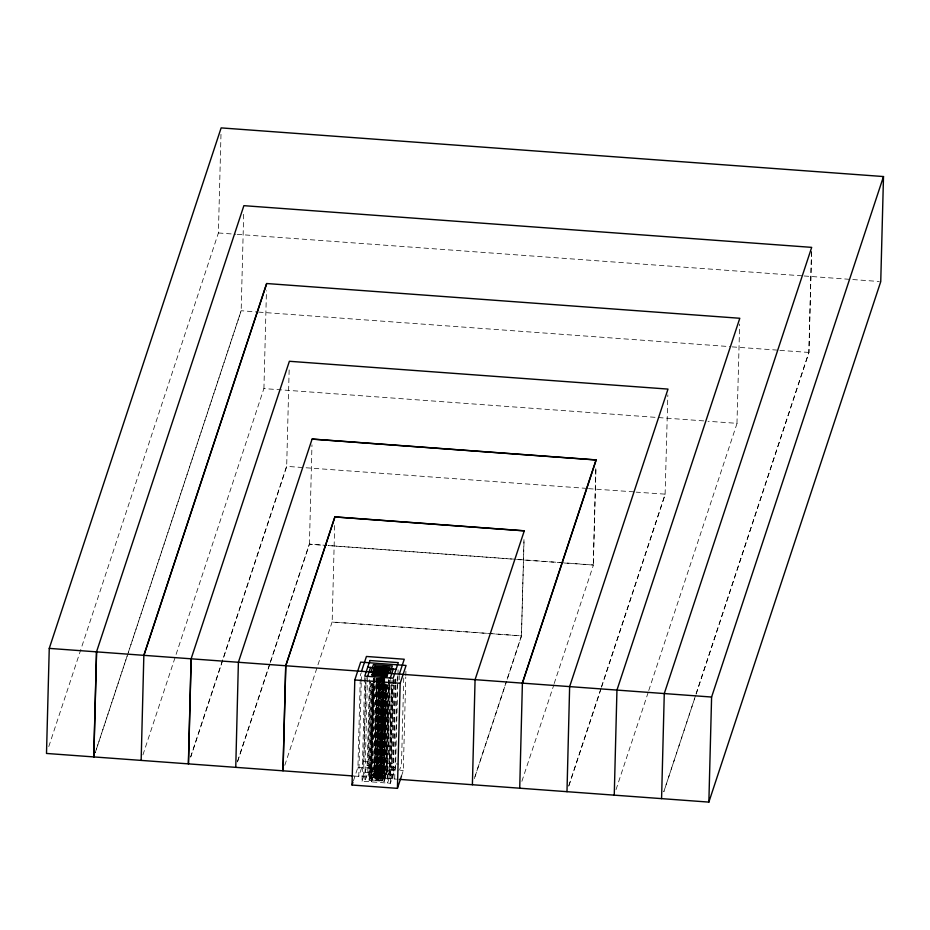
<?xml version="1.0" encoding="UTF-8"?>
<svg xmlns="http://www.w3.org/2000/svg" width="930" height="930" viewBox="0 0 930 930"><rect width="100%" height="100%" fill="white"/><g stroke="black" fill="none" stroke-linecap="round" stroke-linejoin="round"><path stroke-width="0.7" stroke-dasharray="4.65 3.49" d="M48.779 746.569L218.399 232.965L221.038 132.223M243.66 214.295L241.161 310.818L95.197 752.8L241.126 310.725L257.087 311.992M263.922 388.659L266.457 290.718M289.149 369.919L286.673 466.488L190.731 756.997M309.423 544.294L311.969 444.807M334.661 525.52L332.161 622.089L521.498 635.922L506.908 680.039L521.428 635.992L523.962 539.563M353.4 780.909L357.934 767.192L360.387 673.646M361.224 682.841L358.771 776.387L363.676 761.531L365.862 678.051M361.259 681.399L361.479 672.762M397.947 675.564L395.541 767.68L390.391 783.281L362.026 781.188L364.734 677.563M363.491 776.736L366.095 677.424M367.455 677.284L364.862 781.398L367.803 772.481L370.175 681.818M362.026 781.188L367.176 765.588L369.477 677.796M370.71 682.097L368.222 777.085L370.675 769.656L372.942 683.294M389.612 680.272L387.206 772.388L384.264 781.305L369.129 780.189L371.663 683.759M371.779 683.387L369.257 779.817L384.381 780.933L386.903 684.503M370.117 777.224L372.558 683.666M388.31 685.271L386.008 773.063L383.927 779.375L370.686 778.41L373.29 679.098M373.5 678.191L370.977 774.62L386.101 775.736L388.473 685.061M371.058 777.294L373.511 683.736M386.462 685.294L384.09 775.969L382.614 780.421L371.268 779.584L373.988 678.307M374.046 684.015L371.477 781.886L374.418 772.97L376.755 683.736M374.081 682.573L374.186 678.261M369.129 780.189L372.081 771.272L374.488 679.167M371.268 779.584L372.744 775.132L375.232 678.54M376.046 683.922L373.593 777.48L375.36 772.133L383.532 772.725L385.869 683.492M376.348 683.945L373.895 777.503L374.383 776.015L381.951 776.573M376.383 682.504L376.499 678.191M376.941 683.794L374.441 777.538L376.185 772.202M376.929 682.55L377.022 678.226M384.613 684.015L382.276 773.249C383.23 778.026 377.754 780.782 374.651 777.875L377.255 678.249M374.86 778.178L377.441 678.261M375.255 778.457L377.766 678.284M377.894 683.945L375.406 777.608L376.394 774.644M377.894 682.62L378.045 678.179M379.591 776.399L378.603 779.363L375.767 779.154L378.405 678.412M375.894 778.782L378.65 678.261M378.673 678.923L376.08 778.224L378.905 778.433M376.441 777.12L378.917 678.214M376.511 778.863L379.184 678.691M379.37 678.284L376.731 777.713L377.22 776.225M379.487 679.249L376.859 777.341L378.766 777.399M379.789 678.354L377.173 776.387L379.056 776.527L381.637 678.33M377.289 778.968L379.928 678.214M380.045 684.027L377.603 777.654L379.521 772.644M380.091 682.667L380.196 678.261M380.068 684.096L377.72 777.782L379.638 771.83M380.207 682.794L380.219 678.342M380.347 684.038L377.906 777.666L379.952 772.133L382.393 678.575M380.393 682.678L380.498 678.284M378.08 778.98L380.765 678.226M380.94 679.121L378.289 775.922L380.707 776.236L378.487 776.073L381.056 678.214M378.603 779.363L381.323 678.237M378.847 778.922L381.405 678.819M376.708 775.422L375.778 778.317L379.138 778.561L381.742 679.249M379.382 777.899L382.091 678.284M379.533 778.77L382.207 678.493M380.103 778.561L382.59 678.516M382.776 678.505L380.184 777.817M380.498 778.294L383.079 678.516M383.311 678.226L380.707 778.003C379.952 776.05 375.429 775.922 374.651 777.875M380.893 775.085L383.451 678.54M383.59 678.516L380.928 782.583L383.881 773.667L386.101 684.341M383.718 678.516L381.184 774.946L378.719 774.934M384.067 678.737L381.463 778.05L383.323 772.412L385.659 683.178M380.51 777.98L381.742 774.272L384.23 679.284M381.835 778.085L384.357 678.772M384.52 678.505L381.928 777.817L374.488 777.341M384.648 682.573L384.764 678.249M381.079 778.026L382.649 773.272L385.032 683.445M382.614 780.421L385.311 682.922M379.545 772.133L383.706 772.412L386.008 684.608M383.927 779.375L386.415 684.387M384.264 781.305L386.741 684.713M387.078 685.038L384.66 777.143L371.43 776.178M385.241 778.329L387.694 684.782M388.345 683.829L388.461 679.516M388.705 680.365L386.217 775.364L371.093 774.248M389.577 684.922L387.136 778.468L389.589 771.04L391.96 680.365M390.112 685.201L387.554 783.072L390.495 774.155L392.832 684.922M390.147 683.759L390.263 679.446M390.391 783.281L392.948 685.41M392.983 683.969L393.099 679.656M390.914 778.747L393.367 685.178M393.402 683.759L393.518 679.423M391.856 778.817L394.308 685.271M394.343 683.829L394.46 679.516M392.809 778.887L395.262 685.317M395.297 683.899L395.483 676.691M395.669 685.131L393.332 774.365L364.967 772.272M395.703 683.69L395.889 676.494M394.692 779.026L397.412 675.389M397.994 674.122L398.098 669.809M399.191 679.853L399.296 675.54M403.748 677.947L401.493 764.309L399.702 769.715M401.504 776.015L403.306 770.528L405.759 676.982M405.794 675.54L405.91 671.216M521.463 635.969L524.078 539.435M595.793 468.72L593.27 565.149L595.967 468.546M665.101 494.283L667.845 394.843M736.967 423.406L739.652 324.024M811.495 251.774L808.856 352.517L696.082 693.978M696.152 693.966L808.937 352.435L811.576 251.681M142.918 754.893L263.888 388.589L706.661 421.104M190.638 756.985L286.626 466.349L587.214 488.424M269.77 663.997L236.999 763.216L309.399 544.19L326.79 545.526M270.223 662.613L309.365 544.108L326.663 545.387M284.789 765.309L332.126 621.949L521.556 635.864M370.686 778.41L372.779 772.086L386.008 773.063M374.837 777.573L376.069 773.853L381.742 774.272M376.162 774.574L378.522 774.923M375.767 779.154L376.755 776.19M378.626 777.84L379.115 776.364M379.138 778.561L380.114 775.678M379.952 777.945L380.928 774.969M380.905 778.015L382.695 772.679M381.765 778.073L383.532 772.725M506.42 681.446L474.137 779.224L506.525 681.353M521.881 781.316L553.85 684.864M554.164 683.562L593.445 564.975L328.104 545.492M601.036 688.398L568.253 787.547L601.106 688.374M601.443 687.038L665.159 494.225M601.559 686.991L665.241 494.156L636.213 492.156M616.02 789.64L648.361 691.874M648.756 690.513L737.048 423.336L708.032 421.278M695.628 695.361L663.799 791.744L695.698 695.338M218.399 232.965L235.755 234.244M237.197 234.348L802.66 275.873M804.101 275.978L879.303 281.499M258.54 312.096L730.724 346.681M732.096 346.878L778.526 350.192M779.898 350.389L808.937 352.435M588.551 488.657L634.899 491.924M328.232 545.573L515.127 559.302M516.51 559.511L562.929 562.813M564.301 563.022L593.363 565.045M363.676 761.531L398.691 764.1M367.176 765.588L395.541 767.68M357.934 767.192L399.051 770.214M400.47 770.319L403.306 770.528M370.675 769.656L389.589 771.04M372.081 771.272L387.206 772.388M379.242 773.028L382.649 773.272M372.744 775.132L384.09 775.969M376.499 776.934L379.335 777.143M376.208 776.992L379.579 777.236M353.888 776.027L396.587 779.166M391.472 685.061L389.019 778.608L391.472 685.05"/><path stroke-width="1.4" d="M399.342 779.363L708.858 802.102L880.745 281.616L883.5 176.549L221.142 127.898L49.255 648.384L46.5 753.451L353.121 775.969M93.767 756.927L96.522 651.86L243.881 205.669L811.692 247.368L664.276 693.559L661.579 798.626M93.825 756.927L96.581 651.86M141.151 760.403L143.848 655.336L266.643 283.522L739.803 318.269L616.95 690.083L614.253 795.15M188.371 763.879L191.115 658.812L289.381 361.282L667.996 389.089L569.637 686.607L566.986 791.686M188.465 763.879L191.173 658.812M235.755 767.355L238.394 662.276L312.108 439.053L596.188 459.908L522.404 683.143L519.719 788.21M472.394 784.734L475.067 679.667L524.299 530.798L334.881 516.894L285.719 665.752L282.999 770.819L285.777 665.764M352.04 785.025L354.795 679.958L360.677 662.125L406.061 665.462L400.179 683.294L397.424 788.361L352.04 785.025L352.947 782.281M708.858 802.102L711.601 697.035L883.5 176.549M143.906 655.336L266.678 283.604M285.754 665.764L334.905 516.952L524.241 530.856M361.514 671.321L366.432 656.464L404.248 659.242L399.342 674.099M367.606 676.331L370.559 667.426M370.977 672.018L373.43 664.59L392.332 665.973L389.879 673.401M374.232 676.819L377.173 667.903M376.348 672.413L378.115 667.066L386.276 667.659L384.509 673.006M376.65 672.437L377.138 670.948L384.706 671.507M377.173 672.471L378.94 667.136M377.592 672.506L378.824 668.786L384.497 669.205L383.265 672.925M378.87 669.623L383.904 669.995M378.161 672.541L379.138 669.577M379.463 670.356L378.522 673.25L381.893 673.494L382.869 670.611M379.498 671.123L378.522 674.099L381.358 674.297L382.335 671.332M379.487 672.646L379.975 671.158M381.974 667.554L380.358 672.588L382.393 666.764M380.661 672.611L382.276 667.577M380.916 672.471L382.695 667.066L386.555 667.077M381.37 672.785L381.87 671.297M382.695 672.878L383.683 669.902M383.451 672.936C369.652 668.391 385.241 680.946 385.02 668.182M383.66 672.948L385.439 667.612M383.834 672.96L385.404 668.205L381.998 667.961M384.206 672.995L386.078 667.345L382.288 667.066M384.59 673.018L377.243 672.285M383.683 677.517L386.624 668.6M390.298 678.005L393.25 669.088M397.424 788.361L401.504 776.015M522.358 683.132L596.049 460.036M312.143 439.123L596.107 459.978M367.722 667.217L396.087 669.298M373.848 669.182L388.973 670.298M373.721 669.554L388.845 670.669M381.044 670.856L383.497 671.03L381.242 671.018M379.917 671.321L381.812 671.46M374.174 671.111L387.415 672.088M379.254 671.867L382.091 672.076M378.963 671.925L382.335 672.169M379.603 672.274L381.544 672.262M49.255 648.384L711.601 697.035M378.824 673.169L381.66 673.378M372.012 674.762L387.136 675.866M354.795 679.958L400.179 683.294M369.931 660.521L364.769 676.133L393.134 678.214L398.284 662.613L369.931 660.521M374.825 666.217L371.884 675.134L387.008 676.238L389.949 667.322L374.825 666.217M375.522 667.031L373.442 673.343L386.682 674.308L388.763 667.996L375.522 667.031M375.488 670.065L374.023 674.529L385.369 675.354L386.834 670.902L375.488 670.065"/></g></svg>
